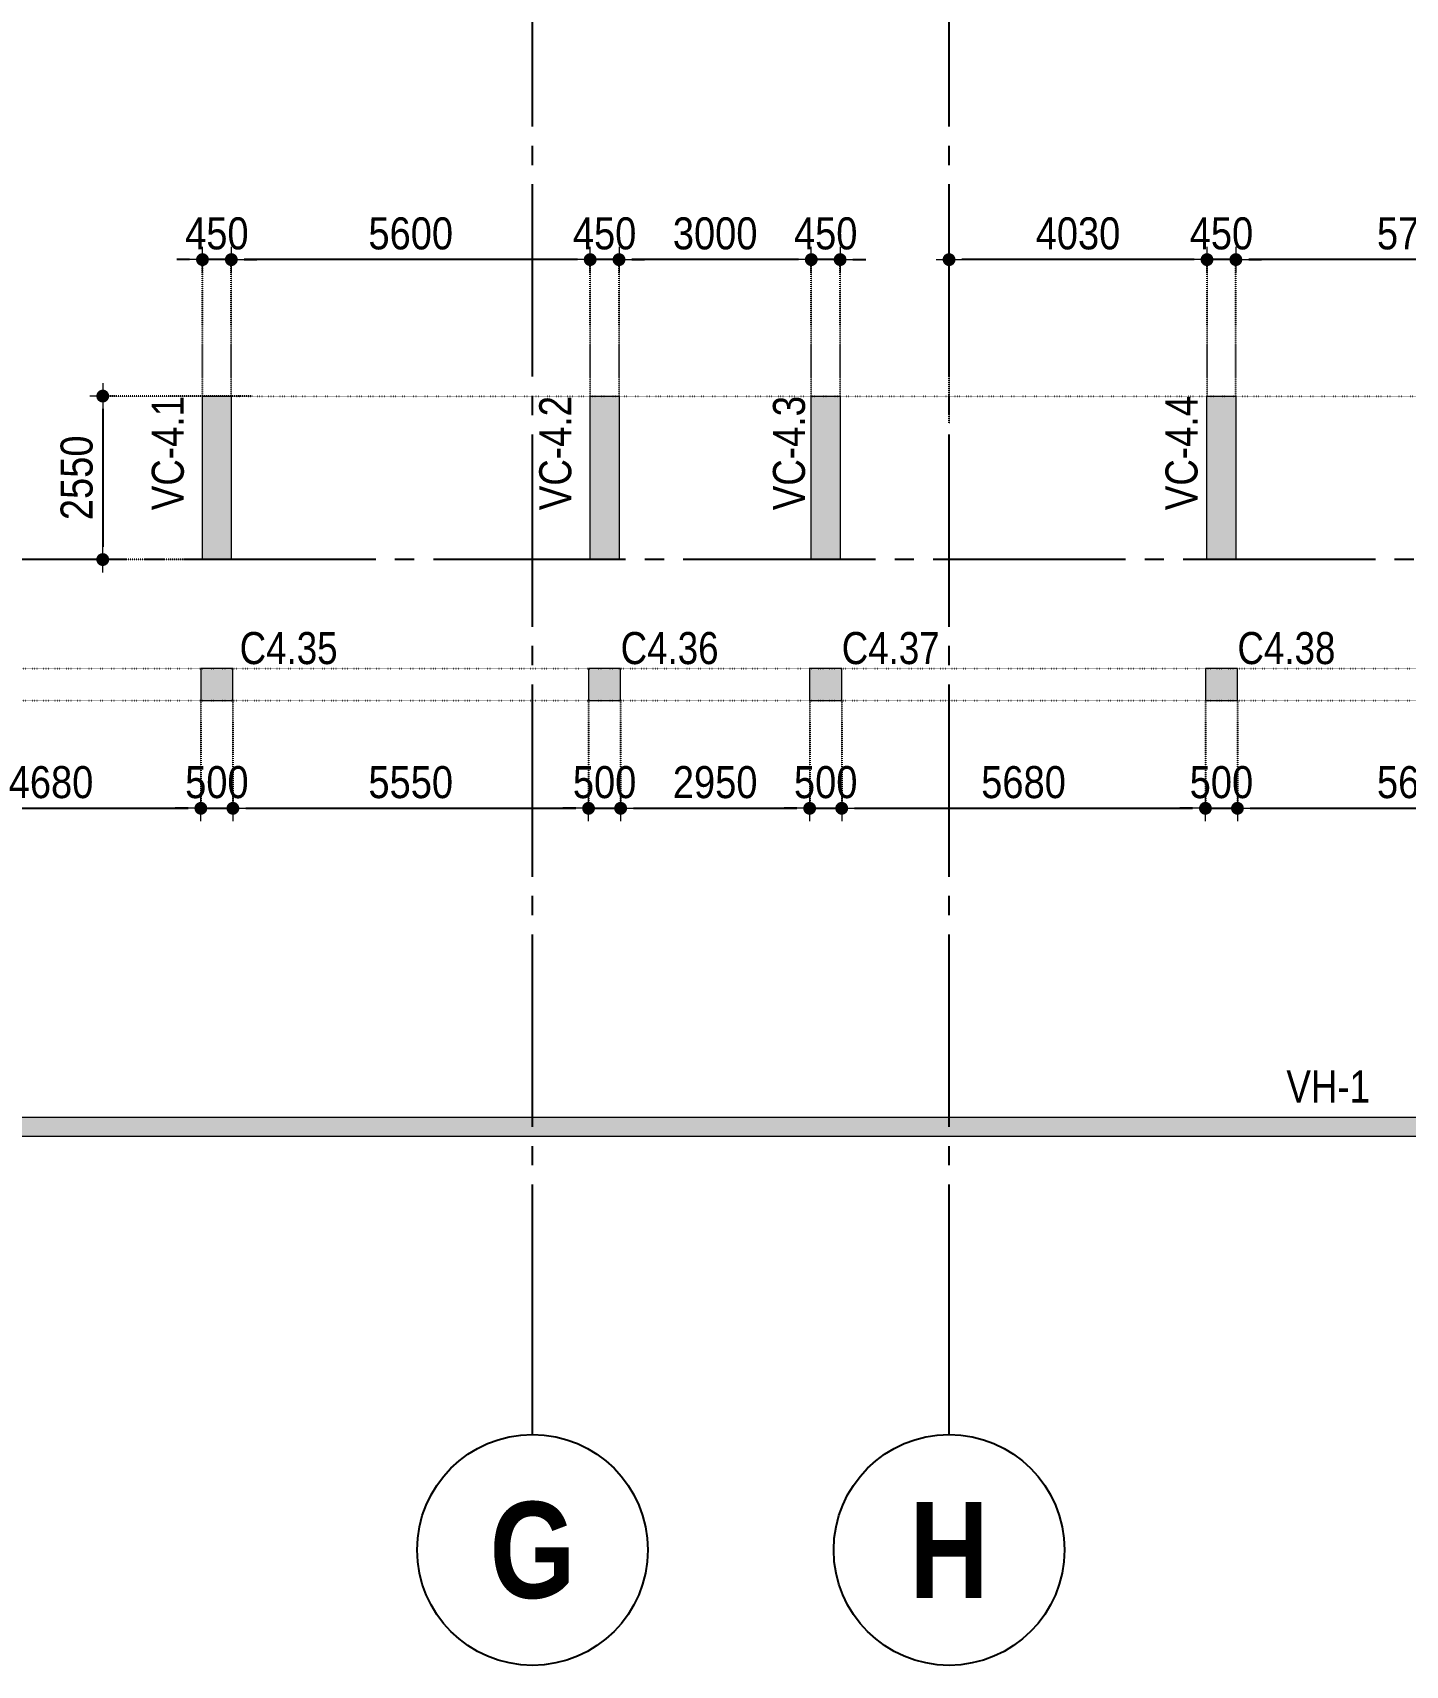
# Model space of a CAD drawing. Header units: millimetres. Extents: x -3973692 to -2843767, y 592734 to 838475.
# Drawn here: x -3901645 to -3880225, y 592734 to 618199 of the extents above; entities that cross this region are included whole.
import ezdxf
from ezdxf.enums import TextEntityAlignment as Align

# ---------------------------------------------------------------- set-up
doc = ezdxf.new("R2010")
doc.units = ezdxf.units.MM
doc.header["$MEASUREMENT"] = 0
doc.header["$PDMODE"] = 3
doc.header["$PDSIZE"] = -20
for name, pattern in [('CHG_XX_Cot_Ham 2$0$MB_Luoi truc$0$HTT Hidden 21', [3, 2, -1]), ('CHG_XX_Luoi truc$0$MB_Luoi truc$0$Center101', [13, 10, -1, 1, -1]), ('DIVIDE2', [15.875, 6.35, -3.175, 0, -3.175, 0, -3.175]), ('DOT2', [0.125, 0, -0.125]), ('HIDDEN5', [2.8375, 1.25, -1.5875])]:
    doc.linetypes.add(name, pattern=pattern)
doc.layers.get('0').update_dxf_attribs({"lineweight": 9})
doc.layers.get('Defpoints').update_dxf_attribs({"color": 10, "lineweight": 0})
for name, color, linetype, lineweight in [("'S_General_Dim_1", 1, 'Continuous', 18), ("'S_General_Divide_3 Intermediate", 3, 'DIVIDE2', 40), ('CHG_XX_Cot_Ham 2$0$NS-Pier-H2', 150, 'Continuous', 13), ('CHG_XX_Cot_Ham 2$0$NS-Pier-H2 @ 1', 150, 'Continuous', 13), ('CHG_XX_Cot_Ham 2$0$NS-Pier-H2 @ 150 VP1', 150, 'Continuous', 13), ('CHG_XX_Cot_Ham 2$0$NS-Pier-H2 @ 150 VP2', 150, 'Continuous', 13), ('CHG_XX_Cot_Ham 2$0$NS-Pier-H2 @ 150 VP3', 150, 'Continuous', 13), ('CHG_XX_Cot_Ham 2$0$NS-Pier-H2 @ 150 VP4', 150, 'Continuous', 13), ('CHG_XX_Cot_Ham 2$0$NS-Pier-H2 @ 150 VP5', 150, 'Continuous', 13), ('CHG_XX_Cot_Ham 2$0$NS-Pier-H2 @ 150 VP6', 150, 'Continuous', 13), ('CHG_XX_Cot_Ham 2$0$NS-Pier-H2 @ 150 VP7', 150, 'Continuous', 13), ('CHG_XX_Cot_Ham 2$0$NS-Pier-H2 @ 150 VP8', 150, 'Continuous', 13), ('CHG_XX_Cot_Ham 2$0$NS-Pier-H2 @ 150 VP9', 150, 'Continuous', 13), ('CHG_XX_Cot_Ham 2$0$NS-Pier-H2 @ 150 VPModel', 150, 'Continuous', 13), ('TEXT', 7, 'Continuous', 15)]:
    doc.layers.add(name, color=color, linetype=linetype, lineweight=lineweight)
for name, color, linetype, lineweight, plot in [('CHG_XX_Cot_Ham 2$0$NS-Column-H2', 90, 'Continuous', 13, False), ('CHG_XX_Cot_Ham 2$0$NS-Column-H2 @ 1', 90, 'Continuous', 13, False), ('CHG_XX_Cot_Ham 2$0$NS-Column-H2 @ 150 VP1', 90, 'Continuous', 13, False), ('CHG_XX_Cot_Ham 2$0$NS-Column-H2 @ 150 VP2', 90, 'Continuous', 13, False), ('CHG_XX_Cot_Ham 2$0$NS-Column-H2 @ 150 VP3', 90, 'Continuous', 13, False), ('CHG_XX_Cot_Ham 2$0$NS-Column-H2 @ 150 VP4', 90, 'Continuous', 13, False), ('CHG_XX_Cot_Ham 2$0$NS-Column-H2 @ 150 VP5', 90, 'Continuous', 13, False), ('CHG_XX_Cot_Ham 2$0$NS-Column-H2 @ 150 VP6', 90, 'Continuous', 13, False), ('CHG_XX_Cot_Ham 2$0$NS-Column-H2 @ 150 VP7', 90, 'Continuous', 13, False), ('CHG_XX_Cot_Ham 2$0$NS-Column-H2 @ 150 VP8', 90, 'Continuous', 13, False), ('CHG_XX_Cot_Ham 2$0$NS-Column-H2 @ 150 VP9', 90, 'Continuous', 13, False), ('CHG_XX_Cot_Ham 2$0$NS-Column-H2 @ 150 VPModel', 90, 'Continuous', 13, False)]:
    doc.layers.add(name, color=color, linetype=linetype, lineweight=lineweight, plot=plot)
for name, color, linetype in [('CHG_XX_Luoi truc$0$Grid', 34, 'Continuous'), ('CHG_XX_Luoi truc$0$Grid Line', 251, 'CHG_XX_Luoi truc$0$MB_Luoi truc$0$Center101'), ('dim', 1, 'Continuous')]:
    doc.layers.add(name, color=color, linetype=linetype)
doc.styles.add('arial', font='arial.ttf', dxfattribs={"width": 0.85})
doc.styles.add('CHG_XX_Luoi truc$0$MB_Luoi truc$0$Grid A-F$0$VNI-HelveCB', font='')
doc.styles.add('TTP-HelCon', font='')
doc.styles.get('CHG_XX_Luoi truc$0$MB_Luoi truc$0$Grid A-F$0$VNI-HelveCB').set_extended_font_data('VNI-Helve-Condense', bold=True)
doc.styles.get('TTP-HelCon').set_extended_font_data('VNI-Helve-Condense')
doc.dimstyles.new('200', dxfattribs={"dimscale": 200, "dimtxt": 2.5, "dimasz": 1, "dimexe": 0, "dimexo": 0, "dimgap": 0.75, "dimtad": 1, "dimdec": 0, "dimrnd": 10, "dimzin": 9, "dimdsep": 46, "dimtxsty": 'arial', "dimblk1": 'DIMDOT', "dimblk2": 'DIMDOT', "dimsah": 1, "dimcen": 2, "dimdle": 3, "dimclre": 8, "dimclrt": 2, "dimadec": 0, "dimazin": 0, "dimtfac": 1, "dimtdec": 0, "dimtix": 1, "dimtmove": 2, "dimatfit": 3, "dimldrblk": 'DIMPIJL', "dimfxl": 1, "dimtvp": 1.8, "dimtolj": 1, "dimtzin": 0, "dimarcsym": 0})

# ---------------------------------------------------------------- blocks, each defined once
blk = doc.blocks.new('*U3253')
at = {"layer": 'CHG_XX_Cot_Ham 2$0$NS-Pier-H2 @ 1'}
h = blk.add_hatch(color=256, dxfattribs=at)
h.dxf.hatch_style = 1
h.paths.add_polyline_path([(450, 0), (0, 0), (0, -2550), (450, -2550)])
at = {"layer": 'CHG_XX_Cot_Ham 2$0$NS-Pier-H2 @ 150 VP1'}
h = blk.add_hatch(color=256, dxfattribs=at)
h.dxf.hatch_style = 1
h.paths.add_polyline_path([(450, 0), (0, 0), (0, -2550), (450, -2550)])
at = {"layer": 'CHG_XX_Cot_Ham 2$0$NS-Pier-H2 @ 150 VP2'}
h = blk.add_hatch(color=256, dxfattribs=at)
h.dxf.hatch_style = 1
h.paths.add_polyline_path([(450, 0), (0, 0), (0, -2550), (450, -2550)])
at = {"layer": 'CHG_XX_Cot_Ham 2$0$NS-Pier-H2 @ 150 VP3'}
h = blk.add_hatch(color=256, dxfattribs=at)
h.dxf.hatch_style = 1
h.paths.add_polyline_path([(450, 0), (0, 0), (0, -2550), (450, -2550)])
at = {"layer": 'CHG_XX_Cot_Ham 2$0$NS-Pier-H2 @ 150 VP4'}
h = blk.add_hatch(color=256, dxfattribs=at)
h.dxf.hatch_style = 1
h.paths.add_polyline_path([(450, 0), (0, 0), (0, -2550), (450, -2550)])
at = {"layer": 'CHG_XX_Cot_Ham 2$0$NS-Pier-H2 @ 150 VP5'}
h = blk.add_hatch(color=256, dxfattribs=at)
h.dxf.hatch_style = 1
h.paths.add_polyline_path([(450, 0), (0, 0), (0, -2550), (450, -2550)])
at = {"layer": 'CHG_XX_Cot_Ham 2$0$NS-Pier-H2 @ 150 VP6'}
h = blk.add_hatch(color=256, dxfattribs=at)
h.dxf.hatch_style = 1
h.paths.add_polyline_path([(450, 0), (0, 0), (0, -2550), (450, -2550)])
at = {"layer": 'CHG_XX_Cot_Ham 2$0$NS-Pier-H2 @ 150 VP7'}
h = blk.add_hatch(color=256, dxfattribs=at)
h.dxf.hatch_style = 1
h.paths.add_polyline_path([(450, 0), (0, 0), (0, -2550), (450, -2550)])
at = {"layer": 'CHG_XX_Cot_Ham 2$0$NS-Pier-H2 @ 150 VP8'}
h = blk.add_hatch(color=256, dxfattribs=at)
h.dxf.hatch_style = 1
h.paths.add_polyline_path([(450, 0), (0, 0), (0, -2550), (450, -2550)])
at = {"layer": 'CHG_XX_Cot_Ham 2$0$NS-Pier-H2 @ 150 VP9'}
h = blk.add_hatch(color=256, dxfattribs=at)
h.dxf.hatch_style = 1
h.paths.add_polyline_path([(450, 0), (0, 0), (0, -2550), (450, -2550)])
at = {"layer": 'CHG_XX_Cot_Ham 2$0$NS-Pier-H2 @ 150 VPModel'}
h = blk.add_hatch(color=256, dxfattribs=at)
h.dxf.hatch_style = 1
h.paths.add_polyline_path([(450, 0), (0, 0), (0, -2550), (450, -2550)])
blk = doc.blocks.new('CHG_XX_Cot_Ham 2$0$Block A_C450x2250')
at = {"layer": 'CHG_XX_Cot_Ham 2$0$NS-Pier-H2'}
blk.add_lwpolyline([(450, -2550), (0, -2550), (0, 0), (450, 0)], close=True, dxfattribs=at)
blk.add_blockref('*U3253', (0, 0), dxfattribs=at)
blk = doc.blocks.new('*U3255')
at = {"layer": 'CHG_XX_Cot_Ham 2$0$NS-Column-H2 @ 1'}
h = blk.add_hatch(color=256, dxfattribs=at)
h.dxf.hatch_style = 1
h.paths.add_polyline_path([(-250, -250), (-250, 250), (250, 250), (250, -250)])
at = {"layer": 'CHG_XX_Cot_Ham 2$0$NS-Column-H2 @ 150 VP1'}
h = blk.add_hatch(color=256, dxfattribs=at)
h.dxf.hatch_style = 1
h.paths.add_polyline_path([(-250, -250), (-250, 250), (250, 250), (250, -250)])
at = {"layer": 'CHG_XX_Cot_Ham 2$0$NS-Column-H2 @ 150 VP2'}
h = blk.add_hatch(color=256, dxfattribs=at)
h.dxf.hatch_style = 1
h.paths.add_polyline_path([(-250, -250), (-250, 250), (250, 250), (250, -250)])
at = {"layer": 'CHG_XX_Cot_Ham 2$0$NS-Column-H2 @ 150 VP3'}
h = blk.add_hatch(color=256, dxfattribs=at)
h.dxf.hatch_style = 1
h.paths.add_polyline_path([(-250, -250), (-250, 250), (250, 250), (250, -250)])
at = {"layer": 'CHG_XX_Cot_Ham 2$0$NS-Column-H2 @ 150 VP4'}
h = blk.add_hatch(color=256, dxfattribs=at)
h.dxf.hatch_style = 1
h.paths.add_polyline_path([(-250, -250), (-250, 250), (250, 250), (250, -250)])
at = {"layer": 'CHG_XX_Cot_Ham 2$0$NS-Column-H2 @ 150 VP5'}
h = blk.add_hatch(color=256, dxfattribs=at)
h.dxf.hatch_style = 1
h.paths.add_polyline_path([(-250, -250), (-250, 250), (250, 250), (250, -250)])
at = {"layer": 'CHG_XX_Cot_Ham 2$0$NS-Column-H2 @ 150 VP6'}
h = blk.add_hatch(color=256, dxfattribs=at)
h.dxf.hatch_style = 1
h.paths.add_polyline_path([(-250, -250), (-250, 250), (250, 250), (250, -250)])
at = {"layer": 'CHG_XX_Cot_Ham 2$0$NS-Column-H2 @ 150 VP7'}
h = blk.add_hatch(color=256, dxfattribs=at)
h.dxf.hatch_style = 1
h.paths.add_polyline_path([(-250, -250), (-250, 250), (250, 250), (250, -250)])
at = {"layer": 'CHG_XX_Cot_Ham 2$0$NS-Column-H2 @ 150 VP8'}
h = blk.add_hatch(color=256, dxfattribs=at)
h.dxf.hatch_style = 1
h.paths.add_polyline_path([(-250, -250), (-250, 250), (250, 250), (250, -250)])
at = {"layer": 'CHG_XX_Cot_Ham 2$0$NS-Column-H2 @ 150 VP9'}
h = blk.add_hatch(color=256, dxfattribs=at)
h.dxf.hatch_style = 1
h.paths.add_polyline_path([(-250, -250), (-250, 250), (250, 250), (250, -250)])
at = {"layer": 'CHG_XX_Cot_Ham 2$0$NS-Column-H2 @ 150 VPModel'}
h = blk.add_hatch(color=256, dxfattribs=at)
h.dxf.hatch_style = 1
h.paths.add_polyline_path([(-250, -250), (-250, 250), (250, 250), (250, -250)])
blk = doc.blocks.new('CHG_XX_Cot_Ham 2$0$500x500')
at = {"layer": 'CHG_XX_Cot_Ham 2$0$NS-Column-H2'}
blk.add_lwpolyline([(250, -250), (250, 250), (-250, 250), (-250, -250)], close=True, dxfattribs=at)
blk.add_blockref('*U3255', (0, 0), dxfattribs=at)
blk = doc.blocks.new('*U2846')
at = {"layer": 'CHG_XX_Luoi truc$0$Grid', "lineweight": -2}
blk.add_line((0, -3), (0, 0), dxfattribs=at)
blk.add_circle((0, -9), 6, dxfattribs=at)
at = {"layer": 'CHG_XX_Luoi truc$0$Grid Line'}
blk.add_line((0, 0), (0, 608), dxfattribs=at)
at = {"layer": 'CHG_XX_Luoi truc$0$Grid', "lineweight": -2, "style": 'CHG_XX_Luoi truc$0$MB_Luoi truc$0$Grid A-F$0$VNI-HelveCB'}
for tag, p in [('GRIDSUB', (0, 617)), ('GRID', (0, -9))]:
    blk.add_attdef(tag, text='', height=5, dxfattribs=at).set_placement(p, align=Align.MIDDLE)
blk = doc.blocks.new('*U2841')
at = {"layer": 'CHG_XX_Luoi truc$0$Grid', "lineweight": -2}
blk.add_line((0, -3), (0, 0), dxfattribs=at)
blk.add_circle((0, -9), 6, dxfattribs=at)
at = {"layer": 'CHG_XX_Luoi truc$0$Grid Line'}
blk.add_line((0, 0), (0, 608), dxfattribs=at)
at = {"layer": 'CHG_XX_Luoi truc$0$Grid', "lineweight": -2, "style": 'CHG_XX_Luoi truc$0$MB_Luoi truc$0$Grid A-F$0$VNI-HelveCB'}
for tag, p in [('GRIDSUB', (0, 617)), ('GRID', (0, -9))]:
    blk.add_attdef(tag, text='', height=5, dxfattribs=at).set_placement(p, align=Align.MIDDLE)
blk = doc.blocks.new('*U2843')
at = {"layer": 'CHG_XX_Luoi truc$0$Grid Line'}
blk.add_line((0, 0), (0, 438), dxfattribs=at)
at = {"layer": 'CHG_XX_Luoi truc$0$Grid', "lineweight": -2, "style": 'CHG_XX_Luoi truc$0$MB_Luoi truc$0$Grid A-F$0$VNI-HelveCB'}
for tag, p in [('GRIDSUB', (0, 447)), ('GRID', (0, -9))]:
    blk.add_attdef(tag, text='', height=5, dxfattribs=at).set_placement(p, align=Align.MIDDLE)
blk = doc.blocks.new('CHG_XX_Luoi truc')
at = {"layer": 'CHG_XX_Luoi truc$0$Grid'}
ref = blk.add_blockref('*U2841', (54650, -12747), dxfattribs=dict(at, xscale=300, yscale=300, zscale=300))
ref.add_attrib('GRID', 'G', dxfattribs={"lineweight": -2, "height": 1500, "style": 'CHG_XX_Luoi truc$0$MB_Luoi truc$0$Grid A-F$0$VNI-HelveCB'}).set_placement((54650, -15447), align=Align.MIDDLE)
ref = blk.add_blockref('*U2846', (61150, -12747), dxfattribs=dict(at, xscale=300, yscale=300, zscale=300))
ref.add_attrib('GRID', 'H', dxfattribs={"lineweight": -2, "height": 1500, "style": 'CHG_XX_Luoi truc$0$MB_Luoi truc$0$Grid A-F$0$VNI-HelveCB'}).set_placement((61150, -15447), align=Align.MIDDLE)
at = {"layer": 'CHG_XX_Luoi truc$0$Grid', "xscale": 300.0000000000013, "yscale": 300.0000000000013, "zscale": 300.0000000000013, "rotation": 90}
blk.add_blockref('*U2843', (110703, 0), dxfattribs=at)
blk = doc.blocks.new('CHG_XX_Cot_Ham 2')
at = {"layer": 'CHG_XX_Cot_Ham 2$0$NS-Pier-H2'}
h = blk.add_hatch(color=256, dxfattribs=at)
h.dxf.hatch_style = 1
h.paths.add_polyline_path([(99639.2, 163400), (-10900, 163400), (-10900, 85450), (-300, 85450), (-300, 84050), (32350, 84050), (32350, -9000), (103575.5, -9000), (106050, -6022), (106050, 158254.3)])
h.paths.add_polyline_path([(99533.7, 163100), (105750, 158110.4), (105750, 90450), (105650, 90450), (105750, 90450), (105750, 13850), (105750, 13722.3), (105750, -5913.6), (103434.7, -8700), (93599.8, -8700), (93299.8, -8700), (32650, -8700), (32650, 84350), (0, 84350), (0, 85750), (-10600, 85750), (-10600, 163100), (93600, 163100)], flags=16)
for p, q in [((93599.8, -8700), (32650, -8700)), ((103575.5, -9000), (32350, -9000))]:
    blk.add_line(p, q, dxfattribs=at)
at = {"layer": 'CHG_XX_Cot_Ham 2$0$NS-Pier-H2', "linetype": 'CHG_XX_Cot_Ham 2$0$MB_Luoi truc$0$HTT Hidden 21'}
blk.add_lwpolyline([(99639.2, 163400), (106050, 158254.3), (106050, -6022), (103575.5, -9000), (32350, -9000), (32350, 84050), (-300, 84050), (-300, 85450), (-10900, 85450), (-10900, 163400)], close=True, dxfattribs=at)
at = {"layer": 'CHG_XX_Cot_Ham 2$0$NS-Column-H2'}
for p in [(49725, -1950), (55775, -1950), (59225, -1950), (65400, -1950)]:
    blk.add_blockref('CHG_XX_Cot_Ham 2$0$500x500', p, dxfattribs=at)
at = {"layer": 'CHG_XX_Cot_Ham 2$0$NS-Pier-H2'}
for name, p in [('CHG_XX_Luoi truc', (0, 0)), ('CHG_XX_Cot_Ham 2$0$Block A_C450x2250', (49500, 2550)), ('CHG_XX_Cot_Ham 2$0$Block A_C450x2250', (55550, 2550)), ('CHG_XX_Cot_Ham 2$0$Block A_C450x2250', (59000, 2550)), ('CHG_XX_Cot_Ham 2$0$Block A_C450x2250', (65175, 2550))]:
    blk.add_blockref(name, p, dxfattribs=at)
blk = doc.blocks.new('c')
at = {"layer": 'TEXT', "color": 3, "style": 'TTP-HelCon'}
for s, p in [('VC-4.1', (-50341, 770)), ('VC-4.2', (-44295, 770)), ('VC-4.3', (-40648, 770)), ('VC-4.4', (-34523, 770))]:
    blk.add_text(s, height=500, rotation=90, dxfattribs=at).set_placement(p)
blk = doc.blocks.new('DIMDOT')
for p, q in [((1, 0), (-1, 0)), ((0, -1), (0, 1))]:
    blk.add_line(p, q)
at = {"const_width": 0.5}
blk.add_lwpolyline([(-0.25, 0, 1), (0.25, 0, 1)], format="xyb", close=True, dxfattribs=at)
blk = doc.blocks.new('*D2182')
at = {"layer": "'S_General_Dim_1", "color": 8, "linetype": 'HIDDEN5', "lineweight": -2, "transparency": 16777216}
for p, q in [((-3898219, 612531), (-3900551, 612531)), ((-3898219, 609981), (-3900551, 609981))]:
    blk.add_line(p, q, dxfattribs=at)
at = {"layer": "'S_General_Dim_1", "color": 0, "lineweight": -2, "transparency": 16777216}
blk.add_line((-3900551, 612331), (-3900551, 610181), dxfattribs=at)
at = {"layer": 'Defpoints', "color": 0, "transparency": 16777216}
for p in [(-3898219, 612531), (-3900551, 609981), (-3898219, 609981)]:
    blk.add_point(p, dxfattribs=at)
at = {"layer": "'S_General_Dim_1", "color": 0, "lineweight": -2, "transparency": 16777216, "xscale": 200, "yscale": 200, "zscale": 200}
for p, rotation in [((-3900551, 612531), 90), ((-3900551, 609981), 270)]:
    blk.add_blockref('DIMDOT', p, dxfattribs=dict(at, rotation=rotation))
at = {"layer": "'S_General_Dim_1", "color": 2, "transparency": 16777216, "insert": (-3900956, 611256), "char_height": 500, "attachment_point": 5, "rotation": 90, "style": 'arial'}
blk.add_mtext('\\A1;2550', dxfattribs=at)
blk = doc.blocks.new('DIMPIJL')
at = {"linetype": 'ByBlock'}
blk.add_solid([(-2.5, 0.42), (-2.5, -0.42), (0, 0)], dxfattribs=at)
blk = doc.blocks.new('*D2195')
at = {"layer": "'S_General_Dim_1", "color": 8, "linetype": 'HIDDEN5', "lineweight": -2, "transparency": 16777216}
for p, q in [((-3882870, 612531), (-3882870, 614659)), ((-3877145, 612531), (-3877145, 614659))]:
    blk.add_line(p, q, dxfattribs=at)
at = {"layer": "'S_General_Dim_1", "color": 0, "lineweight": -2, "transparency": 16777216}
blk.add_line((-3877345, 614659), (-3882670, 614659), dxfattribs=at)
at = {"layer": 'Defpoints', "color": 0, "transparency": 16777216}
for p in [(-3882870, 614659), (-3882870, 612531), (-3877145, 612531)]:
    blk.add_point(p, dxfattribs=at)
at = {"layer": "'S_General_Dim_1", "color": 0, "lineweight": -2, "transparency": 16777216, "xscale": 200, "yscale": 200, "zscale": 200, "rotation": 180}
blk.add_blockref('DIMDOT', (-3882870, 614659), dxfattribs=at)
at = {"layer": "'S_General_Dim_1", "color": 0, "lineweight": -2, "transparency": 16777216, "xscale": 200, "yscale": 200, "zscale": 200}
blk.add_blockref('DIMDOT', (-3877145, 614659), dxfattribs=at)
at = {"layer": "'S_General_Dim_1", "color": 2, "transparency": 16777216, "insert": (-3880008, 615065), "char_height": 500, "attachment_point": 5, "style": 'arial'}
blk.add_mtext('\\A1;5720', dxfattribs=at)
blk = doc.blocks.new('*D2196')
at = {"layer": "'S_General_Dim_1", "color": 0, "lineweight": -2, "transparency": 16777216}
for p, q in [((-3883520, 614659), (-3883720, 614659)), ((-3882870, 614659), (-3883320, 614659)), ((-3882670, 614659), (-3882470, 614659))]:
    blk.add_line(p, q, dxfattribs=at)
at = {"layer": "'S_General_Dim_1", "color": 8, "linetype": 'HIDDEN5', "lineweight": -2, "transparency": 16777216}
for p, q in [((-3883320, 612531), (-3883320, 614659)), ((-3882870, 612531), (-3882870, 614659))]:
    blk.add_line(p, q, dxfattribs=at)
at = {"layer": 'Defpoints', "color": 0, "transparency": 16777216}
for p in [(-3883320, 614659), (-3883320, 612531), (-3882870, 612531)]:
    blk.add_point(p, dxfattribs=at)
at = {"layer": "'S_General_Dim_1", "color": 0, "lineweight": -2, "transparency": 16777216, "xscale": 200, "yscale": 200, "zscale": 200}
blk.add_blockref('DIMDOT', (-3883320, 614659), dxfattribs=at)
at = {"layer": "'S_General_Dim_1", "color": 0, "lineweight": -2, "transparency": 16777216, "xscale": 200, "yscale": 200, "zscale": 200, "rotation": 180}
blk.add_blockref('DIMDOT', (-3882870, 614659), dxfattribs=at)
at = {"layer": "'S_General_Dim_1", "color": 2, "transparency": 16777216, "insert": (-3883095, 615065), "char_height": 500, "attachment_point": 5, "style": 'arial'}
blk.add_mtext('\\A1;450', dxfattribs=at)
blk = doc.blocks.new('*D2197')
at = {"layer": "'S_General_Dim_1", "color": 8, "linetype": 'HIDDEN5', "lineweight": -2, "transparency": 16777216}
for p, q in [((-3887345, 612098), (-3887345, 614659)), ((-3883320, 612531), (-3883320, 614659))]:
    blk.add_line(p, q, dxfattribs=at)
at = {"layer": "'S_General_Dim_1", "color": 0, "lineweight": -2, "transparency": 16777216}
blk.add_line((-3883520, 614659), (-3887145, 614659), dxfattribs=at)
at = {"layer": 'Defpoints', "color": 0, "transparency": 16777216}
for p in [(-3887345, 614659), (-3883320, 612531), (-3887345, 612098)]:
    blk.add_point(p, dxfattribs=at)
at = {"layer": "'S_General_Dim_1", "color": 0, "lineweight": -2, "transparency": 16777216, "xscale": 200, "yscale": 200, "zscale": 200, "rotation": 180}
blk.add_blockref('DIMDOT', (-3887345, 614659), dxfattribs=at)
at = {"layer": "'S_General_Dim_1", "color": 0, "lineweight": -2, "transparency": 16777216, "xscale": 200, "yscale": 200, "zscale": 200}
blk.add_blockref('DIMDOT', (-3883320, 614659), dxfattribs=at)
at = {"layer": "'S_General_Dim_1", "color": 2, "transparency": 16777216, "insert": (-3885333, 615065), "char_height": 500, "attachment_point": 5, "style": 'arial'}
blk.add_mtext('\\A1;4030', dxfattribs=at)
blk = doc.blocks.new('*D2198')
at = {"layer": "'S_General_Dim_1", "color": 0, "lineweight": -2, "transparency": 16777216}
for p, q in [((-3889695, 614659), (-3889895, 614659)), ((-3889045, 614659), (-3889495, 614659)), ((-3888845, 614659), (-3888645, 614659))]:
    blk.add_line(p, q, dxfattribs=at)
at = {"layer": "'S_General_Dim_1", "color": 8, "linetype": 'HIDDEN5', "lineweight": -2, "transparency": 16777216}
for p, q in [((-3889495, 612531), (-3889495, 614659)), ((-3889045, 612531), (-3889045, 614659))]:
    blk.add_line(p, q, dxfattribs=at)
at = {"layer": 'Defpoints', "color": 0, "transparency": 16777216}
for p in [(-3889495, 614659), (-3889495, 612531), (-3889045, 612531)]:
    blk.add_point(p, dxfattribs=at)
at = {"layer": "'S_General_Dim_1", "color": 0, "lineweight": -2, "transparency": 16777216, "xscale": 200, "yscale": 200, "zscale": 200}
blk.add_blockref('DIMDOT', (-3889495, 614659), dxfattribs=at)
at = {"layer": "'S_General_Dim_1", "color": 0, "lineweight": -2, "transparency": 16777216, "xscale": 200, "yscale": 200, "zscale": 200, "rotation": 180}
blk.add_blockref('DIMDOT', (-3889045, 614659), dxfattribs=at)
at = {"layer": "'S_General_Dim_1", "color": 2, "transparency": 16777216, "insert": (-3889270, 615065), "char_height": 500, "attachment_point": 5, "style": 'arial'}
blk.add_mtext('\\A1;450', dxfattribs=at)
blk = doc.blocks.new('*D2199')
at = {"layer": "'S_General_Dim_1", "color": 8, "linetype": 'HIDDEN5', "lineweight": -2, "transparency": 16777216}
for p, q in [((-3892495, 612531), (-3892495, 614659)), ((-3889495, 612531), (-3889495, 614659))]:
    blk.add_line(p, q, dxfattribs=at)
at = {"layer": "'S_General_Dim_1", "color": 0, "lineweight": -2, "transparency": 16777216}
blk.add_line((-3889695, 614659), (-3892295, 614659), dxfattribs=at)
at = {"layer": 'Defpoints', "color": 0, "transparency": 16777216}
for p in [(-3892495, 614659), (-3892495, 612531), (-3889495, 612531)]:
    blk.add_point(p, dxfattribs=at)
at = {"layer": "'S_General_Dim_1", "color": 0, "lineweight": -2, "transparency": 16777216, "xscale": 200, "yscale": 200, "zscale": 200, "rotation": 180}
blk.add_blockref('DIMDOT', (-3892495, 614659), dxfattribs=at)
at = {"layer": "'S_General_Dim_1", "color": 0, "lineweight": -2, "transparency": 16777216, "xscale": 200, "yscale": 200, "zscale": 200}
blk.add_blockref('DIMDOT', (-3889495, 614659), dxfattribs=at)
at = {"layer": "'S_General_Dim_1", "color": 2, "transparency": 16777216, "insert": (-3890995, 615065), "char_height": 500, "attachment_point": 5, "style": 'arial'}
blk.add_mtext('\\A1;3000', dxfattribs=at)
blk = doc.blocks.new('*D2200')
at = {"layer": "'S_General_Dim_1", "color": 0, "lineweight": -2, "transparency": 16777216}
for p, q in [((-3893145, 614659), (-3893345, 614659)), ((-3892495, 614659), (-3892945, 614659)), ((-3892295, 614659), (-3892095, 614659))]:
    blk.add_line(p, q, dxfattribs=at)
at = {"layer": "'S_General_Dim_1", "color": 8, "linetype": 'HIDDEN5', "lineweight": -2, "transparency": 16777216}
for p, q in [((-3892945, 612531), (-3892945, 614659)), ((-3892495, 612531), (-3892495, 614659))]:
    blk.add_line(p, q, dxfattribs=at)
at = {"layer": 'Defpoints', "color": 0, "transparency": 16777216}
for p in [(-3892945, 614659), (-3892945, 612531), (-3892495, 612531)]:
    blk.add_point(p, dxfattribs=at)
at = {"layer": "'S_General_Dim_1", "color": 0, "lineweight": -2, "transparency": 16777216, "xscale": 200, "yscale": 200, "zscale": 200}
blk.add_blockref('DIMDOT', (-3892945, 614659), dxfattribs=at)
at = {"layer": "'S_General_Dim_1", "color": 0, "lineweight": -2, "transparency": 16777216, "xscale": 200, "yscale": 200, "zscale": 200, "rotation": 180}
blk.add_blockref('DIMDOT', (-3892495, 614659), dxfattribs=at)
at = {"layer": "'S_General_Dim_1", "color": 2, "transparency": 16777216, "insert": (-3892720, 615065), "char_height": 500, "attachment_point": 5, "style": 'arial'}
blk.add_mtext('\\A1;450', dxfattribs=at)
blk = doc.blocks.new('*D2201')
at = {"layer": "'S_General_Dim_1", "color": 8, "linetype": 'HIDDEN5', "lineweight": -2, "transparency": 16777216}
for p, q in [((-3898545, 612531), (-3898545, 614659)), ((-3892945, 612531), (-3892945, 614659))]:
    blk.add_line(p, q, dxfattribs=at)
at = {"layer": "'S_General_Dim_1", "color": 0, "lineweight": -2, "transparency": 16777216}
blk.add_line((-3893145, 614659), (-3898345, 614659), dxfattribs=at)
at = {"layer": 'Defpoints', "color": 0, "transparency": 16777216}
for p in [(-3898545, 614659), (-3898545, 612531), (-3892945, 612531)]:
    blk.add_point(p, dxfattribs=at)
at = {"layer": "'S_General_Dim_1", "color": 0, "lineweight": -2, "transparency": 16777216, "xscale": 200, "yscale": 200, "zscale": 200, "rotation": 180}
blk.add_blockref('DIMDOT', (-3898545, 614659), dxfattribs=at)
at = {"layer": "'S_General_Dim_1", "color": 0, "lineweight": -2, "transparency": 16777216, "xscale": 200, "yscale": 200, "zscale": 200}
blk.add_blockref('DIMDOT', (-3892945, 614659), dxfattribs=at)
at = {"layer": "'S_General_Dim_1", "color": 2, "transparency": 16777216, "insert": (-3895745, 615065), "char_height": 500, "attachment_point": 5, "style": 'arial'}
blk.add_mtext('\\A1;5600', dxfattribs=at)
blk = doc.blocks.new('*D2202')
at = {"layer": "'S_General_Dim_1", "color": 0, "lineweight": -2, "transparency": 16777216}
for p, q in [((-3899195, 614659), (-3899395, 614659)), ((-3898545, 614659), (-3898995, 614659)), ((-3898345, 614659), (-3898145, 614659))]:
    blk.add_line(p, q, dxfattribs=at)
at = {"layer": "'S_General_Dim_1", "color": 8, "linetype": 'HIDDEN5', "lineweight": -2, "transparency": 16777216}
for p, q in [((-3898995, 612531), (-3898995, 614659)), ((-3898545, 612531), (-3898545, 614659))]:
    blk.add_line(p, q, dxfattribs=at)
at = {"layer": 'Defpoints', "color": 0, "transparency": 16777216}
for p in [(-3898995, 614659), (-3898995, 612531), (-3898545, 612531)]:
    blk.add_point(p, dxfattribs=at)
at = {"layer": "'S_General_Dim_1", "color": 0, "lineweight": -2, "transparency": 16777216, "xscale": 200, "yscale": 200, "zscale": 200}
blk.add_blockref('DIMDOT', (-3898995, 614659), dxfattribs=at)
at = {"layer": "'S_General_Dim_1", "color": 0, "lineweight": -2, "transparency": 16777216, "xscale": 200, "yscale": 200, "zscale": 200, "rotation": 180}
blk.add_blockref('DIMDOT', (-3898545, 614659), dxfattribs=at)
at = {"layer": "'S_General_Dim_1", "color": 2, "transparency": 16777216, "insert": (-3898770, 615065), "char_height": 500, "attachment_point": 5, "style": 'arial'}
blk.add_mtext('\\A1;450', dxfattribs=at)
blk = doc.blocks.new('PODIUM')
at = {"layer": 'TEXT', "color": 6, "style": 'TTP-HelCon'}
for s, p in [('C4.35', (-27366, -67775)), ('C4.36', (-21421, -67775)), ('C4.37', (-17971, -67775)), ('C4.38', (-11796, -67775))]:
    blk.add_text(s, height=500, dxfattribs=at).set_placement(p)
blk = doc.blocks.new('VH1')
at = {"layer": 'TEXT', "color": 3, "style": 'TTP-HelCon'}
blk.add_text('VH-1', height=500, dxfattribs=at).set_placement((0, -172131))
blk = doc.blocks.new('*D2510')
at = {"layer": "'S_General_Dim_1", "color": 8, "linetype": 'HIDDEN5', "lineweight": -2, "transparency": 16777216}
for p, q in [((-3903695, 607781), (-3903695, 606101)), ((-3899020, 607781), (-3899020, 606101))]:
    blk.add_line(p, q, dxfattribs=at)
at = {"layer": "'S_General_Dim_1", "color": 0, "lineweight": -2, "transparency": 16777216}
blk.add_line((-3903495, 606101), (-3899220, 606101), dxfattribs=at)
at = {"layer": 'Defpoints', "color": 0, "transparency": 16777216}
for p in [(-3903695, 607781), (-3899020, 607781), (-3899020, 606101)]:
    blk.add_point(p, dxfattribs=at)
at = {"layer": "'S_General_Dim_1", "color": 0, "lineweight": -2, "transparency": 16777216, "xscale": 200, "yscale": 200, "zscale": 200, "rotation": 180}
blk.add_blockref('DIMDOT', (-3903695, 606101), dxfattribs=at)
at = {"layer": "'S_General_Dim_1", "color": 0, "lineweight": -2, "transparency": 16777216, "xscale": 200, "yscale": 200, "zscale": 200}
blk.add_blockref('DIMDOT', (-3899020, 606101), dxfattribs=at)
at = {"layer": "'S_General_Dim_1", "color": 2, "transparency": 16777216, "insert": (-3901358, 606506), "char_height": 500, "attachment_point": 5, "style": 'arial'}
blk.add_mtext('\\A1;4680', dxfattribs=at)
blk = doc.blocks.new('*D2511')
at = {"layer": "'S_General_Dim_1", "color": 8, "linetype": 'HIDDEN5', "lineweight": -2, "transparency": 16777216}
for p, q in [((-3899020, 607781), (-3899020, 606101)), ((-3898520, 607781), (-3898520, 606101))]:
    blk.add_line(p, q, dxfattribs=at)
at = {"layer": "'S_General_Dim_1", "color": 0, "lineweight": -2, "transparency": 16777216}
for p, q in [((-3899220, 606101), (-3899420, 606101)), ((-3899020, 606101), (-3898520, 606101)), ((-3898320, 606101), (-3898120, 606101))]:
    blk.add_line(p, q, dxfattribs=at)
at = {"layer": 'Defpoints', "color": 0, "transparency": 16777216}
for p in [(-3899020, 607781), (-3898520, 607781), (-3898520, 606101)]:
    blk.add_point(p, dxfattribs=at)
at = {"layer": "'S_General_Dim_1", "color": 0, "lineweight": -2, "transparency": 16777216, "xscale": 200, "yscale": 200, "zscale": 200}
blk.add_blockref('DIMDOT', (-3899020, 606101), dxfattribs=at)
at = {"layer": "'S_General_Dim_1", "color": 0, "lineweight": -2, "transparency": 16777216, "xscale": 200, "yscale": 200, "zscale": 200, "rotation": 180}
blk.add_blockref('DIMDOT', (-3898520, 606101), dxfattribs=at)
at = {"layer": "'S_General_Dim_1", "color": 2, "transparency": 16777216, "insert": (-3898770, 606506), "char_height": 500, "attachment_point": 5, "style": 'arial'}
blk.add_mtext('\\A1;500', dxfattribs=at)
blk = doc.blocks.new('*D2512')
at = {"layer": "'S_General_Dim_1", "color": 8, "linetype": 'HIDDEN5', "lineweight": -2, "transparency": 16777216}
for p, q in [((-3898520, 607781), (-3898520, 606101)), ((-3892970, 607781), (-3892970, 606101))]:
    blk.add_line(p, q, dxfattribs=at)
at = {"layer": "'S_General_Dim_1", "color": 0, "lineweight": -2, "transparency": 16777216}
blk.add_line((-3898320, 606101), (-3893170, 606101), dxfattribs=at)
at = {"layer": 'Defpoints', "color": 0, "transparency": 16777216}
for p in [(-3898520, 607781), (-3892970, 607781), (-3892970, 606101)]:
    blk.add_point(p, dxfattribs=at)
at = {"layer": "'S_General_Dim_1", "color": 0, "lineweight": -2, "transparency": 16777216, "xscale": 200, "yscale": 200, "zscale": 200, "rotation": 180}
blk.add_blockref('DIMDOT', (-3898520, 606101), dxfattribs=at)
at = {"layer": "'S_General_Dim_1", "color": 0, "lineweight": -2, "transparency": 16777216, "xscale": 200, "yscale": 200, "zscale": 200}
blk.add_blockref('DIMDOT', (-3892970, 606101), dxfattribs=at)
at = {"layer": "'S_General_Dim_1", "color": 2, "transparency": 16777216, "insert": (-3895745, 606506), "char_height": 500, "attachment_point": 5, "style": 'arial'}
blk.add_mtext('\\A1;5550', dxfattribs=at)
blk = doc.blocks.new('*D2513')
at = {"layer": "'S_General_Dim_1", "color": 8, "linetype": 'HIDDEN5', "lineweight": -2, "transparency": 16777216}
for p, q in [((-3892970, 607781), (-3892970, 606101)), ((-3892470, 607781), (-3892470, 606101))]:
    blk.add_line(p, q, dxfattribs=at)
at = {"layer": "'S_General_Dim_1", "color": 0, "lineweight": -2, "transparency": 16777216}
for p, q in [((-3893170, 606101), (-3893370, 606101)), ((-3892970, 606101), (-3892470, 606101)), ((-3892270, 606101), (-3892070, 606101))]:
    blk.add_line(p, q, dxfattribs=at)
at = {"layer": 'Defpoints', "color": 0, "transparency": 16777216}
for p in [(-3892970, 607781), (-3892470, 607781), (-3892470, 606101)]:
    blk.add_point(p, dxfattribs=at)
at = {"layer": "'S_General_Dim_1", "color": 0, "lineweight": -2, "transparency": 16777216, "xscale": 200, "yscale": 200, "zscale": 200}
blk.add_blockref('DIMDOT', (-3892970, 606101), dxfattribs=at)
at = {"layer": "'S_General_Dim_1", "color": 0, "lineweight": -2, "transparency": 16777216, "xscale": 200, "yscale": 200, "zscale": 200, "rotation": 180}
blk.add_blockref('DIMDOT', (-3892470, 606101), dxfattribs=at)
at = {"layer": "'S_General_Dim_1", "color": 2, "transparency": 16777216, "insert": (-3892720, 606506), "char_height": 500, "attachment_point": 5, "style": 'arial'}
blk.add_mtext('\\A1;500', dxfattribs=at)
blk = doc.blocks.new('*D2514')
at = {"layer": "'S_General_Dim_1", "color": 8, "linetype": 'HIDDEN5', "lineweight": -2, "transparency": 16777216}
for p, q in [((-3892470, 607781), (-3892470, 606101)), ((-3889520, 607781), (-3889520, 606101))]:
    blk.add_line(p, q, dxfattribs=at)
at = {"layer": "'S_General_Dim_1", "color": 0, "lineweight": -2, "transparency": 16777216}
blk.add_line((-3892270, 606101), (-3889720, 606101), dxfattribs=at)
at = {"layer": 'Defpoints', "color": 0, "transparency": 16777216}
for p in [(-3892470, 607781), (-3889520, 607781), (-3889520, 606101)]:
    blk.add_point(p, dxfattribs=at)
at = {"layer": "'S_General_Dim_1", "color": 0, "lineweight": -2, "transparency": 16777216, "xscale": 200, "yscale": 200, "zscale": 200, "rotation": 180}
blk.add_blockref('DIMDOT', (-3892470, 606101), dxfattribs=at)
at = {"layer": "'S_General_Dim_1", "color": 0, "lineweight": -2, "transparency": 16777216, "xscale": 200, "yscale": 200, "zscale": 200}
blk.add_blockref('DIMDOT', (-3889520, 606101), dxfattribs=at)
at = {"layer": "'S_General_Dim_1", "color": 2, "transparency": 16777216, "insert": (-3890995, 606506), "char_height": 500, "attachment_point": 5, "style": 'arial'}
blk.add_mtext('\\A1;2950', dxfattribs=at)
blk = doc.blocks.new('*D2515')
at = {"layer": "'S_General_Dim_1", "color": 8, "linetype": 'HIDDEN5', "lineweight": -2, "transparency": 16777216}
for p, q in [((-3889520, 607781), (-3889520, 606101)), ((-3889020, 607781), (-3889020, 606101))]:
    blk.add_line(p, q, dxfattribs=at)
at = {"layer": "'S_General_Dim_1", "color": 0, "lineweight": -2, "transparency": 16777216}
for p, q in [((-3889720, 606101), (-3889920, 606101)), ((-3889520, 606101), (-3889020, 606101)), ((-3888820, 606101), (-3888620, 606101))]:
    blk.add_line(p, q, dxfattribs=at)
at = {"layer": 'Defpoints', "color": 0, "transparency": 16777216}
for p in [(-3889520, 607781), (-3889020, 607781), (-3889020, 606101)]:
    blk.add_point(p, dxfattribs=at)
at = {"layer": "'S_General_Dim_1", "color": 0, "lineweight": -2, "transparency": 16777216, "xscale": 200, "yscale": 200, "zscale": 200}
blk.add_blockref('DIMDOT', (-3889520, 606101), dxfattribs=at)
at = {"layer": "'S_General_Dim_1", "color": 0, "lineweight": -2, "transparency": 16777216, "xscale": 200, "yscale": 200, "zscale": 200, "rotation": 180}
blk.add_blockref('DIMDOT', (-3889020, 606101), dxfattribs=at)
at = {"layer": "'S_General_Dim_1", "color": 2, "transparency": 16777216, "insert": (-3889270, 606506), "char_height": 500, "attachment_point": 5, "style": 'arial'}
blk.add_mtext('\\A1;500', dxfattribs=at)
blk = doc.blocks.new('*D2516')
at = {"layer": "'S_General_Dim_1", "color": 8, "linetype": 'HIDDEN5', "lineweight": -2, "transparency": 16777216}
for p, q in [((-3889020, 607781), (-3889020, 606101)), ((-3883345, 607781), (-3883345, 606101))]:
    blk.add_line(p, q, dxfattribs=at)
at = {"layer": "'S_General_Dim_1", "color": 0, "lineweight": -2, "transparency": 16777216}
blk.add_line((-3888820, 606101), (-3883545, 606101), dxfattribs=at)
at = {"layer": 'Defpoints', "color": 0, "transparency": 16777216}
for p in [(-3889020, 607781), (-3883345, 607781), (-3883345, 606101)]:
    blk.add_point(p, dxfattribs=at)
at = {"layer": "'S_General_Dim_1", "color": 0, "lineweight": -2, "transparency": 16777216, "xscale": 200, "yscale": 200, "zscale": 200, "rotation": 180}
blk.add_blockref('DIMDOT', (-3889020, 606101), dxfattribs=at)
at = {"layer": "'S_General_Dim_1", "color": 0, "lineweight": -2, "transparency": 16777216, "xscale": 200, "yscale": 200, "zscale": 200}
blk.add_blockref('DIMDOT', (-3883345, 606101), dxfattribs=at)
at = {"layer": "'S_General_Dim_1", "color": 2, "transparency": 16777216, "insert": (-3886183, 606506), "char_height": 500, "attachment_point": 5, "style": 'arial'}
blk.add_mtext('\\A1;5680', dxfattribs=at)
blk = doc.blocks.new('*D2517')
at = {"layer": "'S_General_Dim_1", "color": 8, "linetype": 'HIDDEN5', "lineweight": -2, "transparency": 16777216}
for p, q in [((-3883345, 607781), (-3883345, 606101)), ((-3882845, 607781), (-3882845, 606101))]:
    blk.add_line(p, q, dxfattribs=at)
at = {"layer": "'S_General_Dim_1", "color": 0, "lineweight": -2, "transparency": 16777216}
for p, q in [((-3883545, 606101), (-3883745, 606101)), ((-3883345, 606101), (-3882845, 606101)), ((-3882645, 606101), (-3882445, 606101))]:
    blk.add_line(p, q, dxfattribs=at)
at = {"layer": 'Defpoints', "color": 0, "transparency": 16777216}
for p in [(-3883345, 607781), (-3882845, 607781), (-3882845, 606101)]:
    blk.add_point(p, dxfattribs=at)
at = {"layer": "'S_General_Dim_1", "color": 0, "lineweight": -2, "transparency": 16777216, "xscale": 200, "yscale": 200, "zscale": 200}
blk.add_blockref('DIMDOT', (-3883345, 606101), dxfattribs=at)
at = {"layer": "'S_General_Dim_1", "color": 0, "lineweight": -2, "transparency": 16777216, "xscale": 200, "yscale": 200, "zscale": 200, "rotation": 180}
blk.add_blockref('DIMDOT', (-3882845, 606101), dxfattribs=at)
at = {"layer": "'S_General_Dim_1", "color": 2, "transparency": 16777216, "insert": (-3883095, 606506), "char_height": 500, "attachment_point": 5, "style": 'arial'}
blk.add_mtext('\\A1;500', dxfattribs=at)
blk = doc.blocks.new('*D2518')
at = {"layer": "'S_General_Dim_1", "color": 8, "linetype": 'HIDDEN5', "lineweight": -2, "transparency": 16777216}
for p, q in [((-3882845, 607781), (-3882845, 606101)), ((-3877170, 607781), (-3877170, 606101))]:
    blk.add_line(p, q, dxfattribs=at)
at = {"layer": "'S_General_Dim_1", "color": 0, "lineweight": -2, "transparency": 16777216}
blk.add_line((-3882645, 606101), (-3877370, 606101), dxfattribs=at)
at = {"layer": 'Defpoints', "color": 0, "transparency": 16777216}
for p in [(-3882845, 607781), (-3877170, 607781), (-3877170, 606101)]:
    blk.add_point(p, dxfattribs=at)
at = {"layer": "'S_General_Dim_1", "color": 0, "lineweight": -2, "transparency": 16777216, "xscale": 200, "yscale": 200, "zscale": 200, "rotation": 180}
blk.add_blockref('DIMDOT', (-3882845, 606101), dxfattribs=at)
at = {"layer": "'S_General_Dim_1", "color": 0, "lineweight": -2, "transparency": 16777216, "xscale": 200, "yscale": 200, "zscale": 200}
blk.add_blockref('DIMDOT', (-3877170, 606101), dxfattribs=at)
at = {"layer": "'S_General_Dim_1", "color": 2, "transparency": 16777216, "insert": (-3880008, 606506), "char_height": 500, "attachment_point": 5, "style": 'arial'}
blk.add_mtext('\\A1;5670', dxfattribs=at)

msp = doc.modelspace()

# ---------------------------------------------------------------- linework, layer by layer
at = {"layer": 'dim', "linetype": 'DOT2', "ltscale": 10}
for p, q in [((-3898595.2, 612531), (-3867145.2, 612531)), ((-3909620.2, 608281), (-3856370.2, 608281)), ((-3909620.2, 607780.7), (-3856370.2, 607780.7))]:
    msp.add_line(p, q, dxfattribs=at)

# ---------------------------------------------------------------- block references
at = {"layer": "'S_General_Divide_3 Intermediate"}
msp.add_blockref('CHG_XX_Cot_Ham 2', (-3948495.2, 609981), dxfattribs=at)
at = {"layer": 'TEXT'}
for name, p in [('VH1', (-3882081.2, 773643.2)), ('PODIUM', (-3871048.8, 676125.7)), ('c', (-3848945.2, 609981))]:
    msp.add_blockref(name, p, dxfattribs=at)

# ---------------------------------------------------------------- dimensions: what is measured, and where the dimension line sits
at = {"layer": "'S_General_Dim_1"}
for base, p1, p2, picture, middle in [((-3898995.2, 614659.3), (-3898545.2, 612531), (-3898995.2, 612531), '*D2202', (-3898770.2, 615064.6)), ((-3898545.2, 614659.3), (-3892945.2, 612531), (-3898545.2, 612531), '*D2201', (-3895745.2, 615064.6)), ((-3892945.2, 614659.3), (-3892495.2, 612531), (-3892945.2, 612531), '*D2200', (-3892720.2, 615064.6)), ((-3892495.2, 614659.3), (-3889495.2, 612531), (-3892495.2, 612531), '*D2199', (-3890995.2, 615064.8)), ((-3889495.2, 614659.3), (-3889045.2, 612531), (-3889495.2, 612531), '*D2198', (-3889270.2, 615064.6)), ((-3887345.2, 614659.3), (-3883320.2, 612531), (-3887345.2, 612097.6), '*D2197', (-3885332.7, 615064.8)), ((-3883320.2, 614659.3), (-3882870.2, 612531), (-3883320.2, 612531), '*D2196', (-3883095.2, 615064.6)), ((-3882870.2, 614659.3), (-3877145.2, 612531), (-3882870.2, 612531), '*D2195', (-3880007.7, 615064.6)), ((-3899020.2, 606100.6), (-3903695.2, 607781), (-3899020.2, 607781), '*D2510', (-3901357.7, 606505.9)), ((-3898520.2, 606100.6), (-3899020.2, 607781), (-3898520.2, 607781), '*D2511', (-3898770.2, 606505.9)), ((-3892970.2, 606100.6), (-3898520.2, 607781), (-3892970.2, 607781), '*D2512', (-3895745.2, 606505.9)), ((-3892470.2, 606100.6), (-3892970.2, 607781), (-3892470.2, 607781), '*D2513', (-3892720.2, 606505.9)), ((-3889520.2, 606100.6), (-3892470.2, 607781), (-3889520.2, 607781), '*D2514', (-3890995.2, 606505.9)), ((-3889020.2, 606100.6), (-3889520.2, 607781), (-3889020.2, 607781), '*D2515', (-3889270.2, 606505.9)), ((-3883345.2, 606100.6), (-3889020.2, 607781), (-3883345.2, 607781), '*D2516', (-3886182.7, 606505.9)), ((-3882845.2, 606100.6), (-3883345.2, 607781), (-3882845.2, 607781), '*D2517', (-3883095.2, 606505.9)), ((-3877170.2, 606100.6), (-3882845.2, 607781), (-3877170.2, 607781), '*D2518', (-3880007.7, 606505.9))]:
    dim = msp.add_linear_dim(base=base, p1=p1, p2=p2, dimstyle='200', dxfattribs=at)
    dim.commit()
    dim.dimension.update_dxf_attribs({"geometry": picture, "text_midpoint": middle})
dim = msp.add_linear_dim(base=(-3900550.7, 609981), p1=(-3898219.2, 612531), p2=(-3898219.2, 609981), angle=90, dimstyle='200', dxfattribs=at)
dim.commit()
dim.dimension.update_dxf_attribs({"geometry": '*D2182', "text_midpoint": (-3900956, 611256)})

doc.saveas('drawing.dxf')
